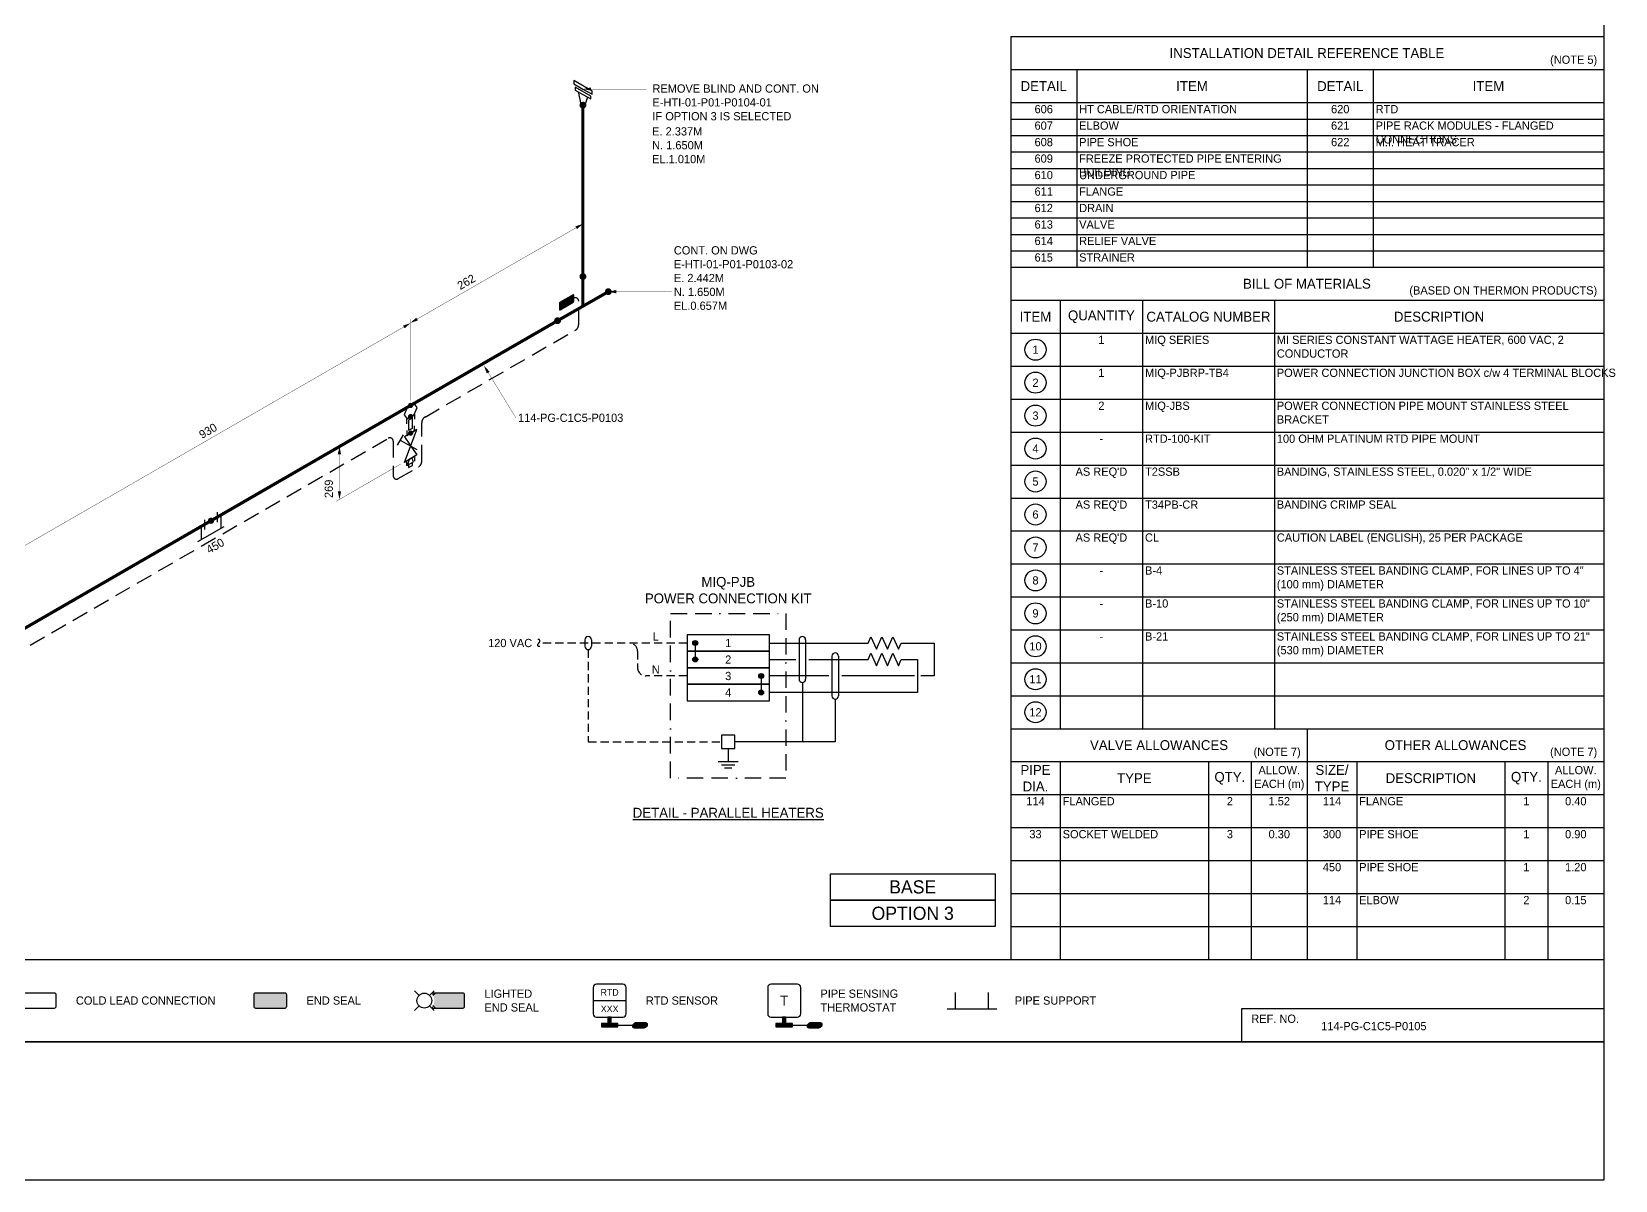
# Model space of a CAD drawing. Extents: x 0 to 847, y -42 to 494.
# Drawn here: x 366.6 to 847.3, y -42 to 306.5 of the extents above; entities that cross this region are included whole.
import ezdxf
from ezdxf.enums import TextEntityAlignment as Align

# ---------------------------------------------------------------- set-up
doc = ezdxf.new("R2010")
doc.units = 0
doc.header["$LTSCALE"] = 10
doc.header["$MEASUREMENT"] = 0
for name, pattern in [('BORDER', [1.75, 0.5, -0.25, 0.5, -0.25, 0, -0.25]), ('DASHED', [0.75, 0.5, -0.25]), ('HIDDEN', [0.375, 0.25, -0.125])]:
    doc.linetypes.add(name, pattern=pattern)
doc.layers.get('Defpoints').update_dxf_attribs({"color": 9})
for name, color, linetype in [('(OPTION 3) SYMBOL-3', 3, 'Continuous'), ('(OPTION 3) TEXT-2', 2, 'Continuous'), ('DIMENSION', 2, 'Continuous'), ('EQUIP ENCL', 7, 'BORDER'), ('FWIRE-1', 1, 'HIDDEN'), ('HEAT_TRACE', 3, 'DASHED'), ('PIPE', 7, 'Continuous'), ('SYMBOL-3', 3, 'Continuous'), ('TABLE-1', 1, 'Continuous'), ('TABLE-7', 7, 'Continuous'), ('TEXT-2', 2, 'Continuous'), ('TEXT2', 40, 'Continuous'), ('TITLE', 7, 'Continuous'), ('WELDS', 7, 'Continuous'), ('Wipeout', 7, 'Continuous'), ('WIRE-1', 1, 'Continuous')]:
    doc.layers.add(name, color=color, linetype=linetype)
doc.styles.add('framdcn', font='', dxfattribs={"height": 2.4})
doc.styles.add('Scovan Elec', font='')
doc.styles.add('Scovan Standard', font='', dxfattribs={"height": 2.5})
doc.styles.get("Standard").update_dxf_attribs({"font": ''})
doc.styles.get('framdcn').set_extended_font_data('Franklin Gothic Medium Cond')
doc.styles.get('Scovan Elec').set_extended_font_data('Franklin Gothic Medium Cond')
doc.styles.get('Scovan Standard').set_extended_font_data('Franklin Gothic Medium Cond')
doc.styles.get('Standard').set_extended_font_data('Franklin Gothic Medium Cond')

# ---------------------------------------------------------------- blocks, each defined once
blk = doc.blocks.new('*U13')
at = {"layer": 'SYMBOL-3'}
h = blk.add_hatch(color=256, dxfattribs=at)
h.dxf.hatch_style = 1
h.paths.add_polyline_path([(434.5, 56.79, 0.414214), (434, 56.29), (434, 52.79, 0.414214), (434.5, 52.29), (443.5, 52.29, 0.414214), (444, 52.79), (444, 56.29, 0.414214), (443.5, 56.79)])
h = blk.add_hatch(color=256, dxfattribs=at)
h.dxf.hatch_style = 1
h.paths.add_polyline_path([(489.13, 56.79), (488.39, 56.05), (488.58, 55.66), (488.7, 55.29), (488.77, 54.92), (488.79, 54.54), (488.77, 54.15), (488.7, 53.78), (488.58, 53.42), (488.39, 53.02), (489.13, 52.29), (497.5, 52.29, 0.414214), (498, 52.79), (498, 56.29, 0.414214), (497.5, 56.79)])
h = blk.add_hatch(color=256, dxfattribs=at)
h.dxf.hatch_style = 1
h.paths.add_polyline_path([(541.5, 47.54), (539.5, 47.54), (539.5, 46.54), (544.5, 46.54), (544.5, 47.54), (542.5, 47.54), (542.5, 49.54), (541.5, 49.54)])
h = blk.add_hatch(color=256, dxfattribs=at)
h.dxf.hatch_style = 1
h.paths.add_polyline_path([(594.5, 47.54), (592.5, 47.54), (592.5, 46.54), (597.5, 46.54), (597.5, 47.54), (595.5, 47.54), (595.5, 49.54), (594.5, 49.54)])
h = blk.add_hatch(color=256, dxfattribs=at)
h.dxf.hatch_style = 1
h.paths.add_polyline_path([(552.53, 46.29, 0.414214), (553.03, 46.79, 1), (553.03, 47.79), (549.94, 47.79, 0.414214), (549.44, 47.29, 1), (549.44, 46.29)])
h = blk.add_hatch(color=256, dxfattribs=at)
h.dxf.hatch_style = 1
h.paths.add_polyline_path([(605.53, 46.29, 0.414214), (606.03, 46.79, 1), (606.03, 47.79), (602.94, 47.79, 0.414214), (602.44, 47.29, 1), (602.44, 46.29)])
at = {"layer": 'Defpoints'}
for points in [[(434, 56.29), (434, 52.79, 0.414214), (434.5, 52.29), (443.5, 52.29, 0.414214), (444, 52.79), (444, 56.29, 0.414214), (443.5, 56.79), (434.5, 56.79, 0.414214)], [(488, 56.29), (488, 52.79, 0.414214), (488.5, 52.29), (497.5, 52.29, 0.414214), (498, 52.79), (498, 56.29, 0.414214), (497.5, 56.79), (488.5, 56.79, 0.414214)], [(549.59, 47.64), (549.09, 47.14, 0.668179), (549.44, 46.29), (552.53, 46.29, 0.198912), (552.88, 46.43), (553.38, 46.93, 0.668179), (553.03, 47.79), (549.94, 47.79, 0.198912)], [(602.59, 47.64), (602.09, 47.14, 0.668179), (602.44, 46.29), (605.53, 46.29, 0.198912), (605.88, 46.43), (606.38, 46.93, 0.668179), (606.03, 47.79), (602.94, 47.79, 0.198912)]]:
    blk.add_lwpolyline(points, format="xyb", close=True, dxfattribs=at)
for points in [[(541.5, 49.54), (541.5, 47.54), (539.5, 47.54), (539.5, 46.54), (544.5, 46.54), (544.5, 47.54), (542.5, 47.54), (542.5, 49.54)], [(594.5, 49.54), (594.5, 47.54), (592.5, 47.54), (592.5, 46.54), (597.5, 46.54), (597.5, 47.54), (595.5, 47.54), (595.5, 49.54)]]:
    blk.add_lwpolyline(points, close=True, dxfattribs=at)
at = {"layer": 'PIPE'}
for p, q in [((647, 52.04), (647, 57.04)), ((657, 52.04), (657, 57.04)), ((644.5, 52.04), (659.5, 52.04))]:
    blk.add_line(p, q, dxfattribs=at)
at = {"layer": 'SYMBOL-3'}
for p, q in [((537, 54.54), (547, 54.54)), ((544.5, 47.04), (549.01, 47.04)), ((597.5, 47.04), (602.01, 47.04))]:
    blk.add_line(p, q, dxfattribs=at)
for points in [[(537, 58.54), (537, 50.54, 0.414214), (538, 49.54), (546, 49.54, 0.414214), (547, 50.54), (547, 58.54, 0.414214), (546, 59.54), (538, 59.54, 0.414214)], [(590, 58.54), (590, 50.54, 0.414214), (591, 49.54), (599, 49.54, 0.414214), (600, 50.54), (600, 58.54, 0.414214), (599, 59.54), (591, 59.54, 0.414214)], [(364, 56.29), (364, 52.79, 0.414214), (364.5, 52.29), (373.5, 52.29, 0.414214), (374, 52.79), (374, 56.29, 0.414214), (373.5, 56.79), (364.5, 56.79, 0.414214)]]:
    blk.add_lwpolyline(points, format="xyb", close=True, dxfattribs=at)
at = {"layer": 'TABLE-1'}
blk.add_lwpolyline([(0, 67.04), (843.77, 67.04)], dxfattribs=at)
at = {"layer": 'TEXT-2'}
for s, height, p in [('RTD', 2, (542, 57.04)), ('XXX', 2, (542, 52.04)), ('T', 3, (595, 54.54))]:
    blk.add_text(s, height=height, rotation=360, dxfattribs=at).set_placement(p, align=Align.MIDDLE)
at = {"layer": 'TEXT-2', "char_height": 2.5, "attachment_point": 4, "style": 'Scovan Elec'}
for s, insert in [('LIGHTED\\PEND SEAL', (504, 54.54)), ('PIPE SENSING\\PTHERMOSTAT', (606, 54.54)), ('COLD LEAD CONNECTION', (380, 54.54)), ('END SEAL', (450, 54.54)), ('RTD SENSOR', (553, 54.54)), ('PIPE SUPPORT', (665, 54.54))]:
    blk.add_mtext(s, dxfattribs=dict(at, insert=insert))
blk.add_wipeout([(485.56, 57.57), (485.18, 57.53), (484.81, 57.43), (484.45, 57.29), (484.12, 57.11), (483.81, 56.88), (483.53, 56.62), (483.29, 56.32), (483.08, 56), (482.92, 55.66), (482.8, 55.29), (482.73, 54.92), (482.71, 54.54), (482.73, 54.15), (482.8, 53.78), (482.92, 53.42), (483.08, 53.07), (483.29, 52.75), (483.53, 52.45), (483.81, 52.19), (484.12, 51.97), (484.45, 51.78), (484.81, 51.64), (485.18, 51.55), (485.56, 51.5), (485.94, 51.5), (486.32, 51.55), (486.69, 51.64), (487.05, 51.78), (487.38, 51.97), (487.69, 52.19), (487.97, 52.45), (488.21, 52.75), (488.42, 53.07), (488.58, 53.42), (488.7, 53.78), (488.77, 54.15), (488.79, 54.54), (488.77, 54.92), (488.7, 55.29), (488.58, 55.66), (488.42, 56), (488.21, 56.32), (487.97, 56.62), (487.69, 56.88), (487.38, 57.11), (487.05, 57.29), (486.69, 57.43), (486.32, 57.53), (485.94, 57.57)]).dxf.layer = 'Wipeout'
at = {"layer": 'Defpoints'}
for p, q in [((489.13, 56.79), (488.39, 56.04)), ((488.39, 53.03), (489.13, 52.29))]:
    blk.add_line(p, q, dxfattribs=at)
at = {"layer": 'SYMBOL-3', "color": 2}
for p, q in [((482.74, 57.55), (484.16, 56.13)), ((484.16, 52.94), (482.74, 51.52)), ((488.76, 57.55), (487.34, 56.13)), ((487.34, 52.94), (488.76, 51.52))]:
    blk.add_line(p, q, dxfattribs=at)
blk.add_circle((485.75, 54.54), 2.25, dxfattribs=at)
blk = doc.blocks.new('block1')
at = {"layer": 'TEXT2'}
blk.add_hatch(color=256, dxfattribs=at).paths.add_polyline_path([(0.001, 0), (2.401, 0.5), (2.401, -0.5)])
at = {"layer": 'TEXT2', "linetype": 'ByBlock', "const_width": 0.1, "flags": 128}
blk.add_lwpolyline([(19.2, 0), (0, 0)], dxfattribs=at)
blk = doc.blocks.new('block2')
at = {"layer": 'TEXT2', "style": 'framdcn'}
for s, p in [('E. 2.442M', (0, 0)), ('N. 1.650M', (0, -4.2)), ('EL.0.657M', (0, -8.4))]:
    blk.add_text(s, height=2.5, dxfattribs=at).set_placement(p)
blk = doc.blocks.new('block3')
at = {"layer": 'TEXT2'}
blk.add_hatch(color=256, dxfattribs=at).paths.add_polyline_path([(0.001, 0.001), (2.401, 0.501), (2.401, -0.499)])
at = {"layer": 'TEXT2', "linetype": 'ByBlock', "const_width": 0.1, "flags": 128}
blk.add_lwpolyline([(19.2, 0), (0, 0)], dxfattribs=at)
blk = doc.blocks.new('block4')
at = {"layer": 'TEXT2', "style": 'framdcn'}
for s, p in [('E. 2.337M', (0, 0)), ('N. 1.650M', (0, -4.2)), ('EL.1.010M', (0, -8.4))]:
    blk.add_text(s, height=2.5, dxfattribs=at).set_placement(p)
blk = doc.blocks.new('block19')
at = {"layer": 'PIPE', "linetype": 'ByBlock', "const_width": 0.95, "flags": 128}
for points in [[(-7.7, 4.6), (-7.7, -4.4)], [(-7.7, -4.4), (0, 0)], [(-15.4, -8.8), (-7.7, -4.4)]]:
    blk.add_lwpolyline(points, dxfattribs=at)
at = {"flags": 1}
for tag in ['Tag', 'UCI', 'Pipe Ref', 'Description', 'Key']:
    blk.add_attdef(tag, (0, 0), '', height=1, dxfattribs=at)
blk = doc.blocks.new('block20')
at = {"layer": 'PIPE', "linetype": 'ByBlock', "const_width": 0.95, "flags": 128}
blk.add_lwpolyline([(0, 52), (0, 0)], dxfattribs=at)
at = {"flags": 1}
for tag in ['Tag', 'UCI', 'Pipe Ref', 'Description', 'Key']:
    blk.add_attdef(tag, (0, 0), '', height=1, dxfattribs=at)
blk = doc.blocks.new('block21')
at = {"layer": 'PIPE', "linetype": 'ByBlock', "flags": 128}
for points in [[(-2.4, 2.3), (-2.4, 1.4)], [(2.4, -0.5), (-2.4, 2.3)], [(-2.4, 1.4), (0, 0)], [(-0.5, -2.9), (-1.3, 0.8)], [(0, 0), (2.4, -1.3)], [(0.5, -3.5), (-0.5, -2.9)], [(1.4, -0.8), (0.5, -3.5)], [(2.4, -1.3), (2.4, -0.5)]]:
    blk.add_lwpolyline(points, dxfattribs=at)
at = {"flags": 1}
for tag in ['Tag', 'UCI', 'Pipe Ref', 'Description', 'Key']:
    blk.add_attdef(tag, (0, 0), '', height=1, dxfattribs=at)
blk = doc.blocks.new('block22')
at = {"layer": 'PIPE', "linetype": 'ByBlock', "flags": 128}
for points in [[(-2.8, 2.6), (-2.8, 1.6)], [(2.8, -0.6), (-2.8, 2.6)], [(-2.8, 1.6), (0, 0)], [(0, 0), (2.8, -1.6)], [(2.8, -1.6), (2.8, -0.6)]]:
    blk.add_lwpolyline(points, dxfattribs=at)
at = {"flags": 1}
for tag in ['Tag', 'UCI', 'Pipe Ref', 'Description', 'Key']:
    blk.add_attdef(tag, (0, 0), '', height=1, dxfattribs=at)
blk = doc.blocks.new('block23')
at = {"layer": 'PIPE', "linetype": 'ByBlock', "const_width": 0.95, "flags": 128}
blk.add_lwpolyline([(-44.6, -25.7), (0, 0)], dxfattribs=at)
at = {"flags": 1}
for tag in ['Tag', 'UCI', 'Pipe Ref', 'Description', 'Key']:
    blk.add_attdef(tag, (0, 0), '', height=1, dxfattribs=at)
blk = doc.blocks.new('block24')
at = {"layer": 'PIPE', "linetype": 'ByBlock', "flags": 128}
for points in [[(0, 0), (-1.1, -0.6)], [(1.1, 0.6), (0, 0)], [(2, -0.6), (1.1, 0.6)], [(-1.1, -0.6), (-2, -2.9)], [(-2, -2.9), (-1.1, -4.1)], [(-1.2, -4.1), (1.2, -2.7)], [(-1.2, -5.6), (-1.2, -4.1)], [(-1.1, -4.1), (1.1, -2.8)], [(1.1, -2.8), (2, -0.6)], [(1.2, -2.7), (1.2, -4.2)]]:
    blk.add_lwpolyline(points, dxfattribs=at)
at = {"flags": 1}
for tag in ['Tag', 'UCI', 'Pipe Ref', 'Description', 'Key']:
    blk.add_attdef(tag, (0, 0), '', height=1, dxfattribs=at)
blk = doc.blocks.new('block25')
at = {"layer": 'PIPE', "linetype": 'ByBlock', "flags": 128}
for points in [[(0, 0), (-0.6, -0.3)], [(0.6, 0.3), (0, 0)], [(0.6, -2.7), (0.6, 0.3)], [(-0.6, -0.3), (-0.6, -3.3)], [(-0.6, -3.3), (0.6, -2.7)]]:
    blk.add_lwpolyline(points, dxfattribs=at)
at = {"flags": 1}
for tag in ['Tag', 'UCI', 'Pipe Ref', 'Description', 'Key']:
    blk.add_attdef(tag, (0, 0), '', height=1, dxfattribs=at)
blk = doc.blocks.new('block26')
at = {"layer": 'PIPE', "linetype": 'ByBlock', "flags": 128}
for points in [[(0, -1.5), (0, 0)], [(-3.5, -2.7), (-5.3, -5.9)], [(-4.4, -4.3), (0.7, -7.2)], [(-3.1, -11.1), (0.7, -1.1)], [(-1.2, -2.2), (-3.1, -3.3)], [(-3.1, -3.3), (0.7, -8.8)], [(-2.4, -1.4), (-2.4, -2.9)], [(-2.4, -2.9), (0, -1.5)], [(0.7, -1.1), (-1.2, -2.2)], [(0.7, -8.8), (-3.1, -11.1)], [(-2.4, -10.6), (0, -9.2)], [(0, -9.2), (0, -10.7)], [(-2.4, -12.1), (-2.4, -10.6)]]:
    blk.add_lwpolyline(points, dxfattribs=at)
at = {"flags": 1}
for tag in ['Tag', 'UCI', 'Pipe Ref', 'Description', 'Key']:
    blk.add_attdef(tag, (0, 0), '', height=1, dxfattribs=at)
blk = doc.blocks.new('block27')
at = {"layer": 'PIPE', "linetype": 'ByBlock', "flags": 128}
for points in [[(0, 0), (-0.4, -0.2)], [(0.4, 0.2), (0, 0)], [(0.9, -1), (0.4, 0.2)], [(-0.4, -0.2), (-0.9, -2)], [(-0.9, -2), (0.9, -1)], [(-0.6, -1.8), (-0.6, -2.7)], [(-0.6, -2.7), (0.6, -2.1)], [(0.6, -2.1), (0.6, -1.2)]]:
    blk.add_lwpolyline(points, dxfattribs=at)
at = {"flags": 1}
for tag in ['Tag', 'UCI', 'Pipe Ref', 'Description', 'Key']:
    blk.add_attdef(tag, (0, 0), '', height=1, dxfattribs=at)
blk = doc.blocks.new('block28')
at = {"layer": 'PIPE', "linetype": 'ByBlock', "const_width": 0.95, "flags": 128}
for points in [[(-60.6, -35), (0, 0)], [(-131.8, -76.1), (-60.6, -35)]]:
    blk.add_lwpolyline(points, dxfattribs=at)
at = {"flags": 1}
for tag in ['Tag', 'UCI', 'Pipe Ref', 'Description', 'Key']:
    blk.add_attdef(tag, (0, 0), '', height=1, dxfattribs=at)
blk = doc.blocks.new('block29')
at = {"layer": 'PIPE', "linetype": 'ByBlock', "flags": 128}
for points in [[(0, -3), (0, 0)], [(-4, -2.3), (-4, -5.3)]]:
    blk.add_lwpolyline(points, dxfattribs=at)
at = {"flags": 1}
for tag in ['Tag', 'UCI', 'Pipe Ref', 'Description', 'Key']:
    blk.add_attdef(tag, (0, 0), '', height=1, dxfattribs=at)
blk = doc.blocks.new('block30')
at = {"layer": 'PIPE', "linetype": 'ByBlock', "flags": 128}
for points in [[(-8, -4.6), (0, 0)], [(-7, 0), (-7, -4)], [(-1, 3.5), (-1, -0.5)]]:
    blk.add_lwpolyline(points, dxfattribs=at)
at = {"flags": 1}
for tag in ['Tag', 'UCI', 'Pipe Ref', 'Description', 'Key']:
    blk.add_attdef(tag, (0, 0), '', height=1, dxfattribs=at)
blk = doc.blocks.new('block56')
at = {"layer": 'WELDS'}
h = blk.add_hatch(color=256, dxfattribs=at)
edge = h.paths.add_edge_path(flags=0)
edge.add_arc((0, 0), 1.05, 0, 360)
at = {"flags": 1}
for tag in ['Tag', 'UCI', 'Pipe Ref', 'Description', 'Key']:
    blk.add_attdef(tag, (0, 0), '', height=1, dxfattribs=at)
blk = doc.blocks.new('block57')
at = {"layer": 'WELDS'}
h = blk.add_hatch(color=256, dxfattribs=at)
edge = h.paths.add_edge_path(flags=0)
edge.add_arc((0, 0), 1.05, 0, 360)
at = {"flags": 1}
for tag in ['Tag', 'UCI', 'Pipe Ref', 'Description', 'Key']:
    blk.add_attdef(tag, (0, 0), '', height=1, dxfattribs=at)
blk = doc.blocks.new('block58')
at = {"layer": 'WELDS'}
h = blk.add_hatch(color=256, dxfattribs=at)
edge = h.paths.add_edge_path(flags=0)
edge.add_arc((0, 0), 1.05, 0, 360)
at = {"flags": 1}
for tag in ['Tag', 'UCI', 'Pipe Ref', 'Description', 'Key']:
    blk.add_attdef(tag, (0, 0), '', height=1, dxfattribs=at)
blk = doc.blocks.new('block59')
at = {"layer": 'WELDS'}
h = blk.add_hatch(color=256, dxfattribs=at)
edge = h.paths.add_edge_path(flags=0)
edge.add_arc((0, 0), 1.05, 0, 360)
at = {"flags": 1}
for tag in ['Tag', 'UCI', 'Pipe Ref', 'Description', 'Key']:
    blk.add_attdef(tag, (0, 0), '', height=1, dxfattribs=at)
blk = doc.blocks.new('block60')
at = {"layer": 'WELDS'}
h = blk.add_hatch(color=256, dxfattribs=at)
edge = h.paths.add_edge_path(flags=0)
edge.add_arc((0, 0), 0.8, 0, 360)
at = {"flags": 1}
for tag in ['Tag', 'UCI', 'Pipe Ref', 'Description', 'Key']:
    blk.add_attdef(tag, (0, 0), '', height=1, dxfattribs=at)
blk = doc.blocks.new('block61')
at = {"layer": 'WELDS'}
h = blk.add_hatch(color=256, dxfattribs=at)
edge = h.paths.add_edge_path(flags=0)
edge.add_arc((0, 0), 0.8, 0, 360)
at = {"flags": 1}
for tag in ['Tag', 'UCI', 'Pipe Ref', 'Description', 'Key']:
    blk.add_attdef(tag, (0, 0), '', height=1, dxfattribs=at)
blk = doc.blocks.new('block62')
at = {"layer": 'WELDS'}
h = blk.add_hatch(color=256, dxfattribs=at)
edge = h.paths.add_edge_path(flags=0)
edge.add_arc((0, 0), 0.8, 0, 360)
at = {"flags": 1}
for tag in ['Tag', 'UCI', 'Pipe Ref', 'Description', 'Key']:
    blk.add_attdef(tag, (0, 0), '', height=1, dxfattribs=at)
blk = doc.blocks.new('block63')
at = {"layer": 'WELDS'}
h = blk.add_hatch(color=256, dxfattribs=at)
edge = h.paths.add_edge_path(flags=0)
edge.add_arc((0, 0), 0.95, 0, 360)
at = {"flags": 1}
for tag in ['Tag', 'UCI', 'Pipe Ref', 'Description', 'Key']:
    blk.add_attdef(tag, (0, 0), '', height=1, dxfattribs=at)
blk = doc.blocks.new('block84')
at = {"layer": 'TEXT2'}
blk.add_hatch(color=256, dxfattribs=at).paths.add_polyline_path([(0.001, 0), (1.701, -1.8), (0.801, -2.3)])
at = {"layer": 'TEXT2', "linetype": 'ByBlock', "const_width": 0.1, "flags": 128}
blk.add_lwpolyline([(9.6, -15.7), (0, 0)], dxfattribs=at)
at = {"flags": 1}
for tag in ['Pipe Ref', 'Description']:
    blk.add_attdef(tag, (0, 0), '', height=1, dxfattribs=at)
at = {"layer": 'TEXT2', "style": 'framdcn'}
blk.add_text('114-PG-C1C5-P0103', height=2.5, dxfattribs=at).set_placement((10.301, -17))
blk = doc.blocks.new('*U31')
blk.add_lwpolyline([(-12.5, 2.5), (-12.5, -2.5), (12.5, -2.5), (12.5, 2.5)], close=True)
at = {"color": 2}
blk.add_attdef('TAG1', text='', height=2.5, dxfattribs=at).set_placement((0, 0), align=Align.MIDDLE)
blk = doc.blocks.new('*U29')
at = {"linetype": 'Continuous'}
blk.add_lwpolyline([(-5, 0), (-4.17, 1.87), (-2.5, -1.88), (-0.83, 1.87), (0.83, -1.88), (2.5, 1.87), (4.17, -1.88), (5, 0)], dxfattribs=at)
at = {"color": 2}
for tag in ['TAG2', 'TAG3']:
    blk.add_attdef(tag, text='', height=2.5, dxfattribs=at).set_placement((0, 4.25), align=Align.CENTER)
at = {"color": 2, "lineweight": 30, "flags": 104}
blk.add_attdef('TAG1', text='', height=2.5, dxfattribs=at).set_placement((3.67, 5.9), align=Align.BOTTOM_CENTER)
blk = doc.blocks.new('*U30')
blk.add_lwpolyline([(-2, 2), (-2, -2), (2, -2), (2, 2)], close=True)
at = {"color": 2}
blk.add_attdef('TAG1', text='', height=2.5, dxfattribs=at).set_placement((0, 0), align=Align.MIDDLE)
blk = doc.blocks.new('S-Ground')
for p, q in [((-3, 0), (3, 0)), ((-2.05, -0.95), (2.05, -0.95)), ((-1.11, -1.89), (1.11, -1.89))]:
    blk.add_line(p, q)
blk = doc.blocks.new('*U111')
for p, q in [((-1, 11), (-1, -1)), ((1, 11), (1, -1))]:
    blk.add_line(p, q)
for centre, start, end in [((0, 11), 0, 180), ((0, -1), 180, 0)]:
    blk.add_arc(centre, 1, start, end)
blk = doc.blocks.new('*U110')
for p, q in [((-1, 11), (-1, -1)), ((1, 11), (1, -1))]:
    blk.add_line(p, q)
for centre, start, end in [((0, 11), 0, 180), ((0, -1), 180, 0)]:
    blk.add_arc(centre, 1, start, end)
blk = doc.blocks.new('*U32')
blk.add_open_spline([(0.3, -1.07), (0.22, -1.08), (0.05, -1.09), (-0.2, -0.97), (-0.31, -0.73), (-0.32, -0.46), (-0.12, -0.14), (0.12, 0.14), (0.32, 0.46), (0.31, 0.73), (0.2, 0.97), (-0.05, 1.09), (-0.22, 1.08), (-0.3, 1.07)], degree=3, knots=[0, 0, 0, 0, 0.23778, 0.504219, 0.769947, 1.007727, 1.273929, 1.868857, 2.135059, 2.372839, 2.638567, 2.905005, 3.142785, 3.142785, 3.142785, 3.142785])
blk = doc.blocks.new('*U28')
for p, q in [((-1, 1), (-1, -1)), ((1, 1), (1, -1))]:
    blk.add_line(p, q)
for centre, start, end in [((0, 1), 0, 180), ((0, -1), 180, 0)]:
    blk.add_arc(centre, 1, start, end)
blk = doc.blocks.new('*U107')
at = {"linetype": 'Continuous'}
blk.add_lwpolyline([(-0.75, 0, -1), (0.75, 0, -1), (-0.75, 0, -1), (0.5, 0, -1), (-0.5, 0, -1), (0.25, 0, -1), (-0.25, 0, -1), (0, 0, 1), (0.25, 0)], format="xyb", dxfattribs=at)
blk = doc.blocks.new('*U109')
at = {"layer": 'EQUIP ENCL'}
blk.add_lwpolyline([(-17.5, 0), (17.5, 0), (17.5, -50), (-17.5, -50)], close=True, dxfattribs=at)
at = {"layer": 'FWIRE-1'}
for p, q in [((-12.5, -9), (-57.5, -9)), ((-42.5, -11), (-42.5, -39)), ((-27.5, -11.5), (-27.5, -16.5)), ((-12.5, -19), (-25, -19)), ((-42.5, -39), (-2, -39))]:
    blk.add_line(p, q, dxfattribs=at)
for centre, start, end in [((-30, -11.5), 0, 90), ((-25, -16.5), 180, 270)]:
    blk.add_arc(centre, 2.5, start, end, dxfattribs=at)
at = {"layer": 'WIRE-1'}
for p, q in [((-10, -9), (-10, -14)), ((12.5, -9), (42.5, -9)), ((52.5, -9), (62.5, -9)), ((62.5, -9), (62.5, -19)), ((12.5, -14), (20.5, -14)), ((24.5, -14), (42.5, -14)), ((52.5, -14), (57.5, -14)), ((57.5, -14), (57.5, -24)), ((10, -19), (10, -24)), ((30.5, -19), (12.5, -19)), ((56.5, -19), (34.5, -19)), ((62.5, -19), (58.5, -19)), ((57.5, -24), (12.5, -24)), ((22.5, -21), (22.5, -39)), ((32.5, -26), (32.5, -39)), ((0, -41), (0, -45)), ((32.5, -39), (2, -39))]:
    blk.add_line(p, q, dxfattribs=at)
for name, p in [('*U32', (-57.5, -9)), ('*U28', (-42.5, -9)), ('*U107', (-10, -9)), ('*U111', (22.5, -19)), ('*U29', (47.5, -9)), ('*U107', (-10, -14)), ('*U110', (32.5, -24)), ('*U29', (47.5, -14)), ('*U107', (10, -19)), ('*U107', (10, -24)), ('*U30', (0, -39)), ('S-Ground', (0, -45))]:
    blk.add_blockref(name, p, dxfattribs=at)
for p, values in [((0, -9), {'TAG1': '1'}), ((0, -14), {'TAG1': '2'}), ((0, -19), {'TAG1': '3'}), ((0, -24), {'TAG1': '4'})]:
    blk.add_blockref('*U31', p, dxfattribs=at).add_auto_attribs(values)
at = {"color": 2, "style": 'Scovan Elec'}
blk.add_attdef('SUPPLY.VOLT', text='', height=2.5, dxfattribs=at).set_placement((-59.5, -9), align=Align.MIDDLE_RIGHT)
for tag, p in [('LINE1', (-22, -7)), ('LINE2', (-22, -17))]:
    blk.add_attdef(tag, text='', height=2.5, dxfattribs=at).set_placement(p, align=Align.MIDDLE)
at = {"layer": 'TEXT-2', "char_height": 3, "style": 'Scovan Elec'}
for s, insert, attachment_point in [('MIQ-PJB\\PPOWER CONNECTION KIT', (0, 3), 8), ('{\\LDETAIL - PARALLEL HEATERS}', (0, -59), 2)]:
    blk.add_mtext(s, dxfattribs=dict(at, insert=insert, attachment_point=attachment_point))
blk = doc.blocks.new('*U115')
h = blk.add_hatch(color=256)
h.dxf.hatch_style = 1
edge = h.paths.add_edge_path()
edge.add_ellipse((1.95, 0.25), major_axis=(0.153, 0.265), ratio=0.57735, start_angle=225, end_angle=315)
edge.add_line((2.17, 0.37), (2.17, 2.13))
edge.add_ellipse((1.95, 2), major_axis=(0.153, 0.265), ratio=0.57735, start_angle=-45, end_angle=45)
edge.add_line((1.95, 2.25), (-1.95, 0))
edge.add_ellipse((-1.95, -0.25), major_axis=(0.153, 0.265), ratio=0.57735, start_angle=45, end_angle=135)
edge.add_line((-2.17, -0.37), (-2.17, -2.12))
edge.add_ellipse((-1.95, -2), major_axis=(0.153, 0.265), ratio=0.57735, start_angle=135, end_angle=225)
edge.add_line((-1.95, -2.25), (1.95, 0))
at = {"extrusion": (3.88578e-16, 0.816497, 0.57735)}
for p, q in [((1.95, 2.25), (-1.95, 0)), ((-1.95, -2.25), (1.95, 0)), ((2.17, 0.38), (2.17, 2.12)), ((-2.17, -0.38), (-2.17, -2.12))]:
    blk.add_line(p, q, dxfattribs=at)
for centre, start_param, end_param in [((-1.95, -0.25), 0.785398, 2.356194), ((1.95, 2), -0.785398, 0.785398), ((1.95, 0.25), 3.926991, 5.497787), ((-1.95, -2), 2.356194, 3.926991)]:
    blk.add_ellipse(centre, major_axis=(0.153, 0.265), ratio=0.57735, start_param=start_param, end_param=end_param)
blk = doc.blocks.new('*T127')
at = {"layer": 'TABLE-7', "color": 0, "linetype": 'ByBlock', "lineweight": -2, "transparency": 16777216}
for p, q in [((0, 0), (90, 0)), ((0, 0), (0, -50)), ((15, 0), (15, -50)), ((60, 0), (60, -50)), ((73, 0), (73, -50)), ((90, 0), (90, -50)), ((0, -10), (90, -10)), ((0, -20), (90, -20)), ((0, -30), (90, -30)), ((0, -40), (90, -40)), ((0, -50), (90, -50))]:
    blk.add_line(p, q, dxfattribs=at)
at = {"layer": 'TABLE-7', "color": 2, "transparency": 16777216, "char_height": 2.5, "width": 11.5, "attachment_point": 2, "style": 'Scovan Elec'}
for s, insert in [('2', (66.5, -0.75)), ('3', (66.5, -10.75))]:
    blk.add_mtext(s, dxfattribs=dict(at, insert=insert))
blk = doc.blocks.new('*T128')
at = {"layer": 'TABLE-7', "color": 0, "linetype": 'ByBlock', "lineweight": -2, "transparency": 16777216}
for p, q in [((0, 0), (90, 0)), ((0, 0), (0, -50)), ((15, 0), (15, -50)), ((60, 0), (60, -50)), ((73, 0), (73, -50)), ((90, 0), (90, -50)), ((0, -10), (90, -10)), ((0, -20), (90, -20)), ((0, -30), (90, -30)), ((0, -40), (90, -40)), ((0, -50), (90, -50))]:
    blk.add_line(p, q, dxfattribs=at)
at = {"layer": 'TABLE-7', "color": 2, "transparency": 16777216, "char_height": 2.5, "style": 'Scovan Elec'}
for s, insert, width, attachment_point in [('1', (66.5, -0.75), 11.5, 2), ('1', (66.5, -10.75), 11.5, 2), ('1', (66.5, -20.75), 11.5, 2), ('114', (7.5, -30.75), 13.5, 2), ('ELBOW', (15.75, -30.75), 43.5, 1), ('2', (66.5, -30.75), 11.5, 2), ('0.15', (81.5, -30.75), 15.5, 2)]:
    blk.add_mtext(s, dxfattribs=dict(at, insert=insert, width=width, attachment_point=attachment_point))
blk = doc.blocks.new('*U131')
at = {"layer": 'Defpoints'}
blk.add_point((0, 0), dxfattribs=at)
at = {"layer": 'TEXT-2', "insert": (15.75, -0.75), "char_height": 2.5, "attachment_point": 1, "style": 'Scovan Elec'}
blk.add_mtext('PIPE SHOE', dxfattribs=at)
at = {"layer": 'TEXT-2', "style": 'Scovan Elec'}
for tag, p in [('SIZE', (7.5, -0.75)), ('ALLOWANCE', (81.5, -0.75))]:
    blk.add_attdef(tag, text='', height=2.5, dxfattribs=at).set_placement(p, align=Align.TOP_CENTER)
blk = doc.blocks.new('*U129')
at = {"layer": 'Defpoints'}
blk.add_point((0, 0), dxfattribs=at)
at = {"layer": 'TEXT-2', "insert": (15.75, -0.75), "char_height": 2.5, "attachment_point": 1, "style": 'Scovan Elec'}
blk.add_mtext('FLANGED', dxfattribs=at)
at = {"layer": 'TEXT-2', "style": 'Scovan Elec'}
for tag, p in [('SIZE', (7.5, -0.75)), ('ALLOWANCE', (81.5, -0.75))]:
    blk.add_attdef(tag, text='', height=2.5, dxfattribs=at).set_placement(p, align=Align.TOP_CENTER)
blk = doc.blocks.new('*U130')
at = {"layer": 'Defpoints'}
blk.add_point((0, 0), dxfattribs=at)
at = {"layer": 'TEXT-2', "insert": (15.75, -0.75), "char_height": 2.5, "attachment_point": 1, "style": 'Scovan Elec'}
blk.add_mtext('SOCKET WELDED', dxfattribs=at)
at = {"layer": 'TEXT-2', "style": 'Scovan Elec'}
for tag, p in [('SIZE', (7.5, -0.75)), ('ALLOWANCE', (81.5, -0.75))]:
    blk.add_attdef(tag, text='', height=2.5, dxfattribs=at).set_placement(p, align=Align.TOP_CENTER)
blk = doc.blocks.new('*U132')
at = {"layer": 'Defpoints'}
blk.add_point((0, 0), dxfattribs=at)
at = {"layer": 'TEXT-2', "insert": (15.75, -0.75), "char_height": 2.5, "attachment_point": 1, "style": 'Scovan Elec'}
blk.add_mtext('PIPE SHOE', dxfattribs=at)
at = {"layer": 'TEXT-2', "style": 'Scovan Elec'}
for tag, p in [('SIZE', (7.5, -0.75)), ('ALLOWANCE', (81.5, -0.75))]:
    blk.add_attdef(tag, text='', height=2.5, dxfattribs=at).set_placement(p, align=Align.TOP_CENTER)
blk = doc.blocks.new('*T133')
at = {"layer": 'TABLE-7', "color": 0, "linetype": 'ByBlock', "lineweight": -2, "transparency": 16777216}
for p, q in [((0, 0), (90, 0)), ((0, 0), (0, -60)), ((20, 0), (20, -60)), ((90, 0), (90, -60)), ((90, 0), (180, 0)), ((90, 0), (90, -60)), ((110, 0), (110, -60)), ((180, 0), (180, -60)), ((0, -10), (90, -10)), ((90, -10), (180, -10)), ((0, -15), (90, -15)), ((90, -15), (180, -15)), ((0, -20), (90, -20)), ((90, -20), (180, -20)), ((0, -25), (90, -25)), ((90, -25), (180, -25)), ((0, -30), (90, -30)), ((90, -30), (180, -30)), ((0, -35), (90, -35)), ((90, -35), (180, -35)), ((0, -40), (90, -40)), ((90, -40), (180, -40)), ((0, -45), (90, -45)), ((90, -45), (180, -45)), ((0, -50), (90, -50)), ((90, -50), (180, -50)), ((0, -55), (90, -55)), ((90, -55), (180, -55)), ((0, -60), (90, -60)), ((90, -60), (180, -60))]:
    blk.add_line(p, q, dxfattribs=at)
at = {"layer": 'TABLE-7', "color": 2, "transparency": 16777216, "style": 'Scovan Elec'}
for s, insert, char_height, width, attachment_point in [('DETAIL', (10, -5), 3, 19, 5), ('ITEM', (55, -5), 3, 69, 5), ('DETAIL', (100, -5), 3, 19, 5), ('ITEM', (145, -5), 3, 69, 5), ('606', (10, -10.75), 2.5, 18.5, 2), ('HT CABLE/RTD ORIENTATION', (20.75, -10.75), 2.5, 68.5, 1), ('620', (100, -10.75), 2.5, 18.5, 2), ('RTD', (110.75, -10.75), 2.5, 68.5, 1), ('607', (10, -15.75), 2.5, 18.5, 2), ('ELBOW', (20.75, -15.75), 2.5, 68.5, 1), ('621', (100, -15.75), 2.5, 18.5, 2), ('PIPE RACK MODULES - FLANGED CONNECTIONS', (110.75, -15.75), 2.5, 68.5, 1), ('608', (10, -20.75), 2.5, 18.5, 2), ('PIPE SHOE', (20.75, -20.75), 2.5, 68.5, 1), ('622', (100, -20.75), 2.5, 18.5, 2), ('M.I. HEAT TRACER', (110.75, -20.75), 2.5, 68.5, 1), ('609', (10, -25.75), 2.5, 18.5, 2), ('FREEZE PROTECTED PIPE ENTERING BUILDING', (20.75, -25.75), 2.5, 68.5, 1), ('610', (10, -30.75), 2.5, 18.5, 2), ('UNDERGROUND PIPE', (20.75, -30.75), 2.5, 68.5, 1), ('611', (10, -35.75), 2.5, 18.5, 2), ('FLANGE', (20.75, -35.75), 2.5, 68.5, 1), ('612', (10, -40.75), 2.5, 18.5, 2), ('DRAIN', (20.75, -40.75), 2.5, 68.5, 1), ('613', (10, -45.75), 2.5, 18.5, 2), ('VALVE', (20.75, -45.75), 2.5, 68.5, 1), ('614', (10, -50.75), 2.5, 18.5, 2), ('RELIEF VALVE', (20.75, -50.75), 2.5, 68.5, 1), ('615', (10, -55.75), 2.5, 18.5, 2), ('STRAINER', (20.75, -55.75), 2.5, 68.5, 1)]:
    blk.add_mtext(s, dxfattribs=dict(at, insert=insert, char_height=char_height, width=width, attachment_point=attachment_point))
blk = doc.blocks.new('*U16')
blk.add_wipeout([(0, 3.2), (-0.4, 3.17), (-0.8, 3.1), (-1.18, 2.98), (-1.54, 2.8), (-1.88, 2.59), (-2.19, 2.33), (-2.47, 2.04), (-2.7, 1.71), (-2.9, 1.36), (-3.04, 0.99), (-3.14, 0.6), (-3.19, 0.2), (-3.19, -0.2), (-3.14, -0.6), (-3.04, -0.99), (-2.9, -1.36), (-2.7, -1.71), (-2.47, -2.04), (-2.19, -2.33), (-1.88, -2.59), (-1.54, -2.8), (-1.18, -2.98), (-0.8, -3.1), (-0.4, -3.17), (0, -3.2), (0.4, -3.17), (0.8, -3.1), (1.18, -2.98), (1.54, -2.8), (1.88, -2.59), (2.19, -2.33), (2.47, -2.04), (2.7, -1.71), (2.9, -1.36), (3.04, -0.99), (3.14, -0.6), (3.19, -0.2), (3.19, 0.2), (3.14, 0.6), (3.04, 0.99), (2.9, 1.36), (2.7, 1.71), (2.47, 2.04), (2.19, 2.33), (1.88, 2.59), (1.54, 2.8), (1.18, 2.98), (0.8, 3.1), (0.4, 3.17)]).dxf.layer = 'Wipeout'
blk.add_circle((0, 0), 3.2)
at = {"color": 2}
blk.add_attdef('TAG1', text='', height=2.5, dxfattribs=at).set_placement((0, 0), align=Align.MIDDLE)
blk.add_attdef('TAG2', text='', height=2.5, dxfattribs=at).set_placement((3, -3), align=Align.MIDDLE_LEFT)
blk = doc.blocks.new('*U135')
at = {"layer": 'Defpoints'}
blk.add_point((0, 0), dxfattribs=at)
at = {"layer": 'TEXT-2', "insert": (15.75, -0.75), "char_height": 2.5, "attachment_point": 1, "style": 'Scovan Elec'}
blk.add_mtext('FLANGE', dxfattribs=at)
at = {"layer": 'TEXT-2', "style": 'Scovan Elec'}
for tag, p in [('SIZE', (7.5, -0.75)), ('ALLOWANCE', (81.5, -0.75))]:
    blk.add_attdef(tag, text='', height=2.5, dxfattribs=at).set_placement(p, align=Align.TOP_CENTER)
blk = doc.blocks.new('*T137')
at = {"layer": 'TABLE-7', "color": 0, "linetype": 'ByBlock', "lineweight": -2, "transparency": 16777216}
for p, q in [((0, 0), (90, 0)), ((0, 0), (0, -60)), ((20, 0), (20, -60)), ((90, 0), (90, -60)), ((0, -10), (90, -10)), ((0, -15), (90, -15)), ((0, -20), (90, -20)), ((0, -25), (90, -25)), ((0, -30), (90, -30)), ((0, -35), (90, -35)), ((0, -40), (90, -40)), ((0, -45), (90, -45)), ((0, -50), (90, -50)), ((0, -55), (90, -55)), ((0, -60), (90, -60))]:
    blk.add_line(p, q, dxfattribs=at)
at = {"layer": 'TABLE-7', "color": 2, "transparency": 16777216, "style": 'Scovan Elec'}
for s, insert, char_height, width, attachment_point in [('DETAIL', (10, -5), 3, 19, 5), ('ITEM', (55, -5), 3, 69, 5), ('620', (10, -10.75), 2.5, 18.5, 2), ('RTD', (20.75, -10.75), 2.5, 68.5, 1), ('621', (10, -15.75), 2.5, 18.5, 2), ('PIPE RACK MODULES - FLANGED CONNECTIONS', (20.75, -15.75), 2.5, 68.5, 1), ('622', (10, -20.75), 2.5, 18.5, 2), ('M.I. HEAT TRACER', (20.75, -20.75), 2.5, 68.5, 1)]:
    blk.add_mtext(s, dxfattribs=dict(at, insert=insert, char_height=char_height, width=width, attachment_point=attachment_point))

msp = doc.modelspace()

# ---------------------------------------------------------------- hatches: boundary and pattern name
at = {"layer": 'DIMENSION'}
for points in [[(533.9, 248.2), (532.1, 246.6), (531.6, 247.4)], [(481.6, 218.1), (479.8, 216.5), (479.3, 217.3)], [(481.5, 218.1), (483.3, 219.7), (483.8, 218.9)], [(460, 180.7), (460.5, 178.3), (459.5, 178.3)], [(460, 164.6), (459.5, 167), (460.5, 167)]]:
    msp.add_hatch(color=256, dxfattribs=at).paths.add_polyline_path(points)

# ---------------------------------------------------------------- linework, layer by layer
at = {"layer": '(OPTION 3) SYMBOL-3'}
msp.add_lwpolyline([(609, 35), (609, 43), (659, 43), (659, 35)], close=True, dxfattribs=at)
msp.add_lwpolyline([(843.77, 10), (733.77, 10), (733.77, 0)])
at = {"layer": 'DIMENSION', "linetype": 'ByBlock', "const_width": 0.1, "flags": 128}
for points in [[(533.9, 248.2), (481.5, 218.1)], [(533.9, 247), (533.9, 249.4)], [(481.6, 218.1), (342, 137.6)], [(481.6, 194.5), (481.6, 219.2)], [(460.9, 181.2), (458.9, 180.1)], [(460, 180.7), (460, 164.6)], [(478.6, 175.3), (459, 164)]]:
    msp.add_lwpolyline(points, dxfattribs=at)
at = {"layer": 'HEAT_TRACE'}
for p, q in [((532.61, 217.65), (532.61, 224.77)), ((485.97, 189.58), (531.61, 215.92)), ((484.97, 176.15), (484.97, 187.85)), ((340.12, 105.37), (474.81, 183.13)), ((476.31, 182.27), (476.31, 171.73)), ((477.81, 170.87), (483.97, 174.42))]:
    msp.add_line(p, q, dxfattribs=at)
for centre, radius, start, end in [((531.61, 224.77), 1, 360, 120), ((530.61, 217.65), 2, 300, 0), ((486.97, 187.85), 2, 120, 180), ((475.31, 182.27), 1, 360, 120), ((482.97, 176.15), 2, 300, 360), ((477.31, 171.73), 1, 180, 300)]:
    msp.add_arc(centre, radius, start, end, dxfattribs=at)
at = {"layer": 'SYMBOL-3'}
msp.add_lwpolyline([(609, 43), (609, 51), (659, 51), (659, 43)], close=True, dxfattribs=at)
at = {"layer": 'TABLE-1'}
msp.add_line((753.77, 295), (753.77, 235), dxfattribs=at)
for points in [[(663.77, 305), (663.77, 235)], [(663.77, 305), (843.77, 305)], [(663.77, 295), (843.77, 295)], [(663.77, 235), (663.77, 95)], [(663.77, 235), (843.77, 235)], [(663.77, 225), (843.77, 225)], [(663.77, 85), (843.77, 85)], [(663.77, 75), (843.77, 75)]]:
    msp.add_lwpolyline(points, dxfattribs=at)
at = {"layer": 'TABLE-7'}
for p, q in [((663.77, 225), (843.77, 225)), ((663.77, 225), (663.77, 95)), ((678.77, 225), (678.77, 95)), ((703.77, 225), (703.77, 95)), ((743.77, 225), (743.77, 95)), ((843.77, 225), (843.77, 95)), ((663.77, 215), (843.77, 215)), ((663.77, 205), (843.77, 205)), ((663.77, 195), (843.77, 195)), ((663.77, 185), (843.77, 185)), ((663.77, 175), (843.77, 175)), ((663.77, 165), (843.77, 165)), ((663.77, 155), (843.77, 155)), ((663.77, 145), (843.77, 145)), ((663.77, 135), (843.77, 135)), ((663.77, 125), (843.77, 125)), ((663.77, 115), (843.77, 115)), ((663.77, 105), (843.77, 105)), ((663.77, 95), (843.77, 95)), ((678.77, 84.96), (678.77, 75)), ((723.77, 84.96), (723.77, 75)), ((736.77, 84.96), (736.77, 75)), ((768.77, 84.96), (768.77, 75)), ((813.77, 84.96), (813.77, 75)), ((826.77, 84.96), (826.77, 75))]:
    msp.add_line(p, q, dxfattribs=at)
at = {"layer": 'TITLE'}
for points in [[(0, 494.34), (843.77, 494.34), (843.77, 0), (0, 0)], [(0, 0), (843.77, 0), (843.77, -42.04), (0, -42.04)]]:
    msp.add_lwpolyline(points, close=True, dxfattribs=at)

# ---------------------------------------------------------------- block references
for name, p in [('*T133', (663.77, 295)), ('*T137', (753.77, 295))]:
    msp.add_blockref(name, p)
for name, p, values in [('*U109', (578, 130), {'SUPPLY.VOLT': '120 VAC', 'LINE1': 'L', 'LINE2': 'N'}), ('*U129', (663.77, 75), {'SIZE': '114', 'ALLOWANCE': '1.52'}), ('*U135', (753.77, 75), {'SIZE': '114', 'ALLOWANCE': '0.40'}), ('*U130', (663.77, 65), {'SIZE': '33', 'ALLOWANCE': '0.30'}), ('*U131', (753.77, 65), {'SIZE': '300', 'ALLOWANCE': '0.90'}), ('*U132', (753.77, 55), {'SIZE': '450', 'ALLOWANCE': '1.20'})]:
    msp.add_blockref(name, p).add_auto_attribs(values)
at = {"layer": 'PIPE'}
for name, p in [('block22', (533.9, 289.1)), ('block21', (533.9, 287.4)), ('block20', (533.9, 232.2)), ('block19', (541.6, 227.6)), ('block23', (526.2, 218.8)), ('block28', (481.6, 193.1)), ('block24', (481.6, 193.1)), ('block25', (481.6, 188.9)), ('block26', (482.8, 186.9)), ('block27', (481.6, 177)), ('block30', (425, 156.4)), ('block29', (423, 160.7))]:
    msp.add_blockref(name, p, dxfattribs=at)
at = {"layer": 'SYMBOL-3'}
msp.add_blockref('*U115', (528.94, 224.38), dxfattribs=at)
at = {"layer": 'TEXT2'}
for name, p in [('block3', (534, 289.1)), ('block4', (554.9, 275)), ('block2', (561.5, 230.5)), ('block1', (541.6, 227.6)), ('block84', (503.9, 205.1))]:
    msp.add_blockref(name, p, dxfattribs=at)
at = {"layer": 'WELDS'}
for name, p in [('block58', (533.9, 284.2)), ('block57', (533.9, 232.2)), ('block56', (541.6, 227.6)), ('block59', (526.2, 218.8)), ('block60', (481.6, 193.1)), ('block61', (481.6, 189.7)), ('block62', (481.6, 184.7)), ('block63', (421, 158.1))]:
    msp.add_blockref(name, p, dxfattribs=at)

# ---------------------------------------------------------------- texts
at = {"layer": '(OPTION 3) TEXT-2', "style": 'Scovan Elec'}
msp.add_text('OPTION 3', height=4, dxfattribs=at).set_placement((634, 39), align=Align.MIDDLE)
at = {"linetype": 'Continuous', "style": 'Scovan Standard'}
msp.add_text('REF. NO.', height=2.5, dxfattribs=at).set_placement((736.77, 7), align=Align.MIDDLE_LEFT)
at = {"layer": 'DIMENSION', "style": 'framdcn'}
for s, rotation, p in [('262', 30, (496.7, 228.1)), ('930', 30, (418.3, 182.9)), ('269', 90, (458, 165)), ('450', 30, (420.5, 148))]:
    msp.add_text(s, height=2.5, rotation=rotation, dxfattribs=at).set_placement(p)
at = {"layer": 'TABLE-7', "color": 2, "style": 'Scovan Elec'}
for s, insert, char_height, width, attachment_point in [('ITEM', (671.27, 220), 3, 14, 5), ('QUANTITY', (691.27, 220), 3, 24, 5), ('CATALOG NUMBER', (723.77, 220), 3, 38.5, 5), ('DESCRIPTION', (793.77, 220), 3, 98.5, 5), ('1', (691.27, 214.25), 2.5, 23.5, 2), ('MIQ SERIES', (704.52, 214.25), 2.5, 38.5, 1), ('MI SERIES CONSTANT WATTAGE HEATER, 600 VAC, 2 CONDUCTOR', (744.52, 214.25), 2.5, 98.5, 1), ('1', (691.27, 204.25), 2.5, 23.5, 2), ('MIQ-PJBRP-TB4', (704.52, 204.25), 2.5, 38.5, 1), ('POWER CONNECTION JUNCTION BOX c/w 4 TERMINAL BLOCKS', (744.52, 204.25), 2.5, 98.5, 1), ('2', (691.27, 194.25), 2.5, 23.5, 2), ('MIQ-JBS', (704.52, 194.25), 2.5, 38.5, 1), ('POWER CONNECTION PIPE MOUNT STAINLESS STEEL BRACKET', (744.52, 194.25), 2.5, 98.5, 1), ('-', (691.27, 184.25), 2.5, 23.5, 2), ('RTD-100-KIT', (704.52, 184.25), 2.5, 38.5, 1), ('100 OHM PLATINUM RTD PIPE MOUNT', (744.52, 184.25), 2.5, 98.5, 1), ("AS REQ'D", (691.27, 174.25), 2.5, 23.5, 2), ('T2SSB', (704.52, 174.25), 2.5, 38.5, 1), ('BANDING, STAINLESS STEEL, 0.020" x 1/2" WIDE', (744.52, 174.25), 2.5, 98.5, 1), ("AS REQ'D", (691.27, 164.25), 2.5, 23.5, 2), ('T34PB-CR', (704.52, 164.25), 2.5, 38.5, 1), ('BANDING CRIMP SEAL', (744.52, 164.25), 2.5, 98.5, 1), ("AS REQ'D", (691.27, 154.25), 2.5, 23.5, 2), ('CL', (704.52, 154.25), 2.5, 38.5, 1), ('CAUTION LABEL (ENGLISH), 25 PER PACKAGE', (744.52, 154.25), 2.5, 98.5, 1), ('B-4', (704.52, 144.25), 2.5, 38.5, 1), ('STAINLESS STEEL BANDING CLAMP, FOR LINES UP TO 4" (100 mm) DIAMETER', (744.52, 144.25), 2.5, 98.5, 1), ('-', (691.27, 144.25), 2.5, 23.5, 2), ('-', (691.27, 134.25), 2.5, 23.5, 2), ('B-10', (704.52, 134.25), 2.5, 38.5, 1), ('STAINLESS STEEL BANDING CLAMP, FOR LINES UP TO 10" (250 mm) DIAMETER', (744.52, 134.25), 2.5, 98.5, 1), ('-', (691.27, 124.25), 2.5, 23.5, 2), ('B-21', (704.52, 124.25), 2.5, 38.5, 1), ('STAINLESS STEEL BANDING CLAMP, FOR LINES UP TO 21" (530 mm) DIAMETER', (744.52, 124.25), 2.5, 98.5, 1)]:
    msp.add_mtext(s, dxfattribs=dict(at, insert=insert, char_height=char_height, width=width, attachment_point=attachment_point))
at = {"layer": 'TEXT-2', "style": 'Scovan Elec'}
msp.add_text('BASE', height=4, dxfattribs=at).set_placement((634, 47), align=Align.MIDDLE)
for s, insert, char_height, attachment_point in [('INSTALLATION DETAIL REFERENCE TABLE', (753.66, 300), 3, 5), ('(NOTE 5)', (841.77, 296), 2.5, 9), ('BILL OF MATERIALS', (753.66, 230), 3, 5), ('(BASED ON THERMON PRODUCTS)', (841.77, 226), 2.5, 9), ('VALVE ALLOWANCES', (708.77, 90), 3, 5), ('OTHER ALLOWANCES', (798.77, 90), 3, 5), ('(NOTE 7)', (751.77, 86), 2.5, 9), ('(NOTE 7)', (841.77, 86), 2.5, 9), ('PIPE\\PDIA.', (671.27, 79.98), 3, 5), ('QTY.', (730.27, 79.96), 3, 5), ('ALLOW.\\PEACH (m)', (745.27, 79.98), 2.5, 5), ('SIZE/\\PTYPE', (761.27, 79.98), 3, 5), ('QTY.', (820.27, 79.98), 3, 5), ('ALLOW.\\PEACH (m)', (835.27, 79.98), 2.5, 5), ('TYPE', (701.27, 79.98), 3, 5), ('DESCRIPTION', (791.27, 79.98), 3, 5)]:
    msp.add_mtext(s, dxfattribs=dict(at, insert=insert, char_height=char_height, attachment_point=attachment_point))
at = {"layer": 'TEXT2', "style": 'framdcn'}
for s, p in [('REMOVE BLIND AND CONT. ON', (555, 288)), ('E-HTI-01-P01-P0104-01 ', (555, 283.8)), ('IF OPTION 3 IS SELECTED', (555, 279.6)), ('CONT. ON DWG', (561.5, 238.9)), ('E-HTI-01-P01-P0103-02 ', (561.5, 234.7))]:
    msp.add_text(s, height=2.5, dxfattribs=at).set_placement(p)

# ---------------------------------------------------------------- next in the draw order: block references
msp.add_blockref('*U13', (0, -42.04))
at = {"layer": 'TEXT-2'}
for p, values in [((671.27, 210), {'TAG1': '1'}), ((671.27, 200), {'TAG1': '2'}), ((671.27, 190), {'TAG1': '3'}), ((671.27, 180), {'TAG1': '4'}), ((671.27, 170), {'TAG1': '5'}), ((671.27, 160), {'TAG1': '6'}), ((671.27, 150), {'TAG1': '7'}), ((671.27, 140), {'TAG1': '8'}), ((671.27, 130), {'TAG1': '9'}), ((671.27, 120), {'TAG1': '10'}), ((671.27, 110), {'TAG1': '11'}), ((671.27, 100), {'TAG1': '12'})]:
    msp.add_blockref('*U16', p, dxfattribs=at).add_auto_attribs(values)

# ---------------------------------------------------------------- next in the draw order: linework, layer by layer
at = {"layer": 'TABLE-1'}
for points in [[(663.77, 95), (663.77, 25)], [(663.77, 95), (843.77, 95)], [(753.77, 95), (753.77, 25)]]:
    msp.add_lwpolyline(points, dxfattribs=at)

# ---------------------------------------------------------------- next in the draw order: block references
for name, p in [('*T127', (663.77, 75)), ('*T128', (753.77, 75))]:
    msp.add_blockref(name, p)

# ---------------------------------------------------------------- next in the draw order: texts
at = {"style": 'framdcn'}
msp.add_text('114-PG-C1C5-P0105', height=2.5, dxfattribs=at).set_placement((758, 3.5))

doc.saveas('drawing.dxf')
